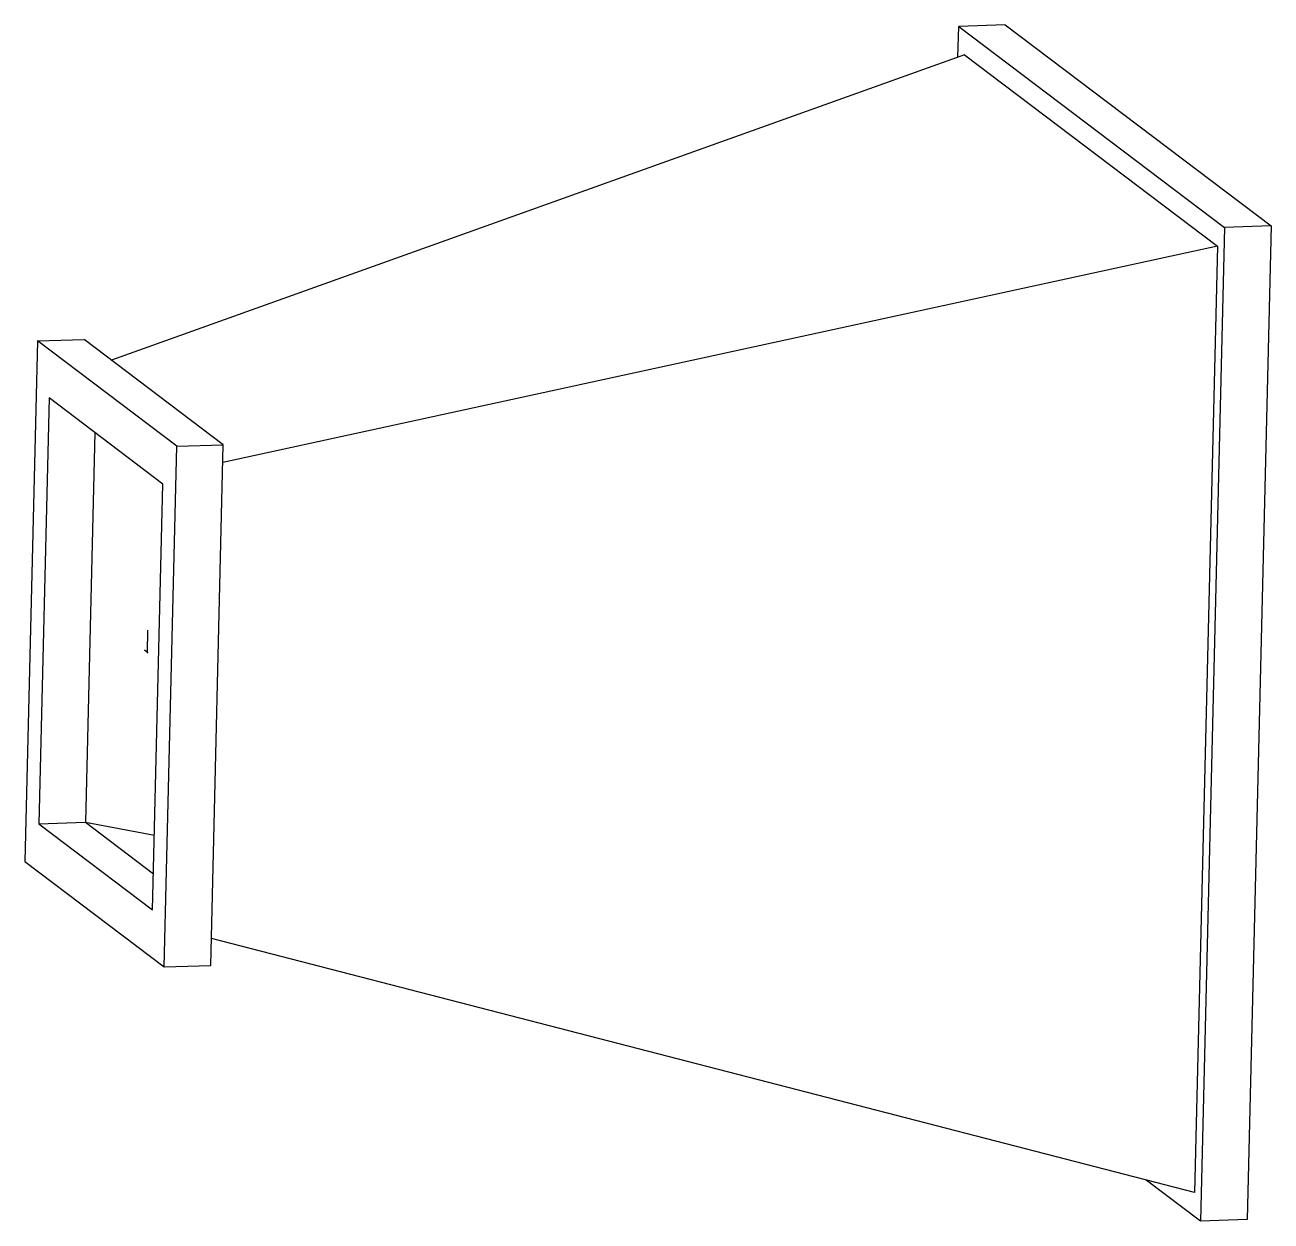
# Model space of a CAD drawing. Header units: inches. Extents: x -2.5 to 23.3, y -11.8 to 13.
import ezdxf

# ---------------------------------------------------------------- set-up
doc = ezdxf.new("R2010")
doc.units = ezdxf.units.IN
doc.header["$MEASUREMENT"] = 0
doc.header["$PDSIZE"] = -1

msp = doc.modelspace()

# ---------------------------------------------------------------- linework, layer by layer
at = {"color": 7, "linetype": 'Continuous', "lineweight": 25}
for p, q in [((16.779, 12.326), (16.795, 12.964)), ((17.759, 12.993), (16.795, 12.964)), ((16.795, 12.964), (22.295, 8.8)), ((17.759, 12.993), (23.26, 8.83)), ((16.914, 12.375), (-0.744, 6.05)), ((16.914, 12.375), (22.152, 8.409)), ((22.295, 8.8), (21.797, -11.774)), ((23.26, 8.83), (22.295, 8.8)), ((23.26, 8.83), (22.762, -11.744)), ((22.152, 8.409), (1.562, 3.936)), ((22.152, 8.409), (21.678, -11.185)), ((-2.275, 6.449), (-2.536, -4.328)), ((-2.275, 6.449), (-1.31, 6.479)), ((0.606, 4.268), (-2.275, 6.449)), ((1.571, 4.298), (-1.31, 6.479)), ((-2.037, 5.271), (-2.25, -3.546)), ((0.321, 3.487), (-2.037, 5.271)), ((-1.09, 4.554), (-1.285, -3.516)), ((0.345, -6.509), (0.606, 4.268)), ((0.606, 4.268), (1.571, 4.298)), ((1.31, -6.479), (1.571, 4.298)), ((0.107, -5.331), (0.321, 3.487)), ((-2.25, -3.546), (-1.285, -3.516)), ((-2.25, -3.546), (0.107, -5.331)), ((-1.285, -3.516), (0.125, -4.584)), ((-1.285, -3.516), (0.145, -3.782)), ((-2.536, -4.328), (0.345, -6.509)), ((21.678, -11.185), (1.324, -5.924)), ((0.345, -6.509), (1.31, -6.479)), ((21.797, -11.774), (20.677, -10.926)), ((22.762, -11.744), (21.797, -11.774))]:
    msp.add_line(p, q, dxfattribs=at)
at = {"color": 7, "linetype": 'Continuous'}
for q in [(0.011, 0.46), (-0.061, 0.047)]:
    msp.add_line((0, 0), q, dxfattribs=at)
msp.add_point((0, 0), dxfattribs=at)

doc.saveas('drawing.dxf')
